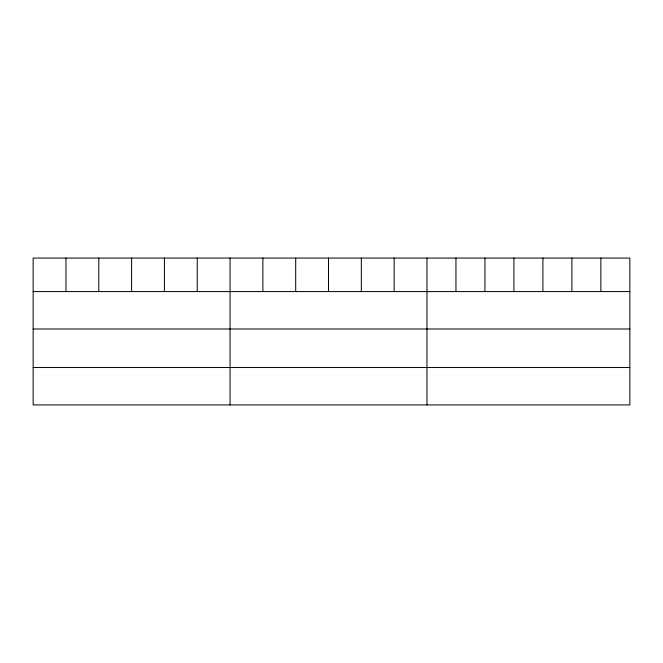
<?xml version="1.0" encoding="UTF-8"?>
<svg xmlns="http://www.w3.org/2000/svg" width="663" height="663" viewBox="0 0 663 663"><rect width="100%" height="100%" fill="white"/><g stroke="black" fill="none" stroke-linecap="round" stroke-linejoin="round"><path stroke-width="0.99" d="M629.85 328.989L629.85 258.073L33.15 258.073L33.15 404.927L629.85 404.927L629.85 328.989L33.15 328.989M33.15 291.587L629.85 291.587M33.15 367.526L629.85 367.526M600.869 258.073L600.869 291.587M571.887 258.073L571.887 291.587M542.906 258.073L542.906 291.587M513.916 258.073L513.916 291.587M484.935 258.073L484.935 291.587M455.953 258.073L455.953 291.587M426.972 258.073L426.972 404.927M394.154 258.073L394.154 291.587M361.335 258.073L361.335 291.587M328.516 258.073L328.516 291.587M295.698 258.073L295.698 291.587M262.88 258.073L262.88 291.587M230.061 258.073L230.061 404.927M197.243 258.073L197.243 291.587M164.424 258.073L164.424 291.587M131.606 258.073L131.606 291.587M98.787 258.073L98.787 291.587M65.968 258.073L65.968 291.587"/></g></svg>
